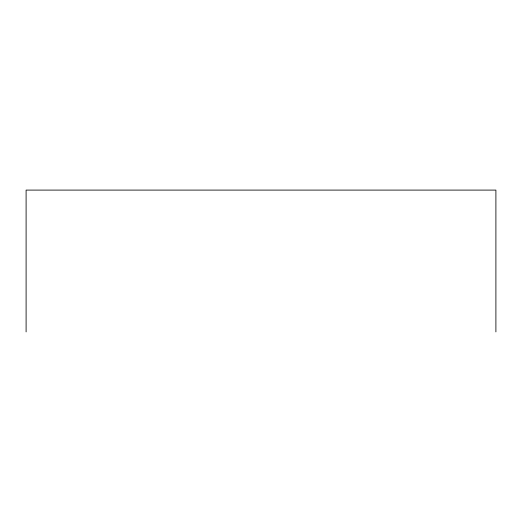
<?xml version="1.0" encoding="UTF-8"?>
<svg xmlns="http://www.w3.org/2000/svg" width="522" height="522" viewBox="0 0 522 522"><rect width="100%" height="100%" fill="white"/><g stroke="black" fill="none" stroke-linecap="round" stroke-linejoin="round"><path stroke-width="0.78" d="M495.9 331.907L495.9 190.093L26.1 190.093L26.1 331.907"/></g></svg>
